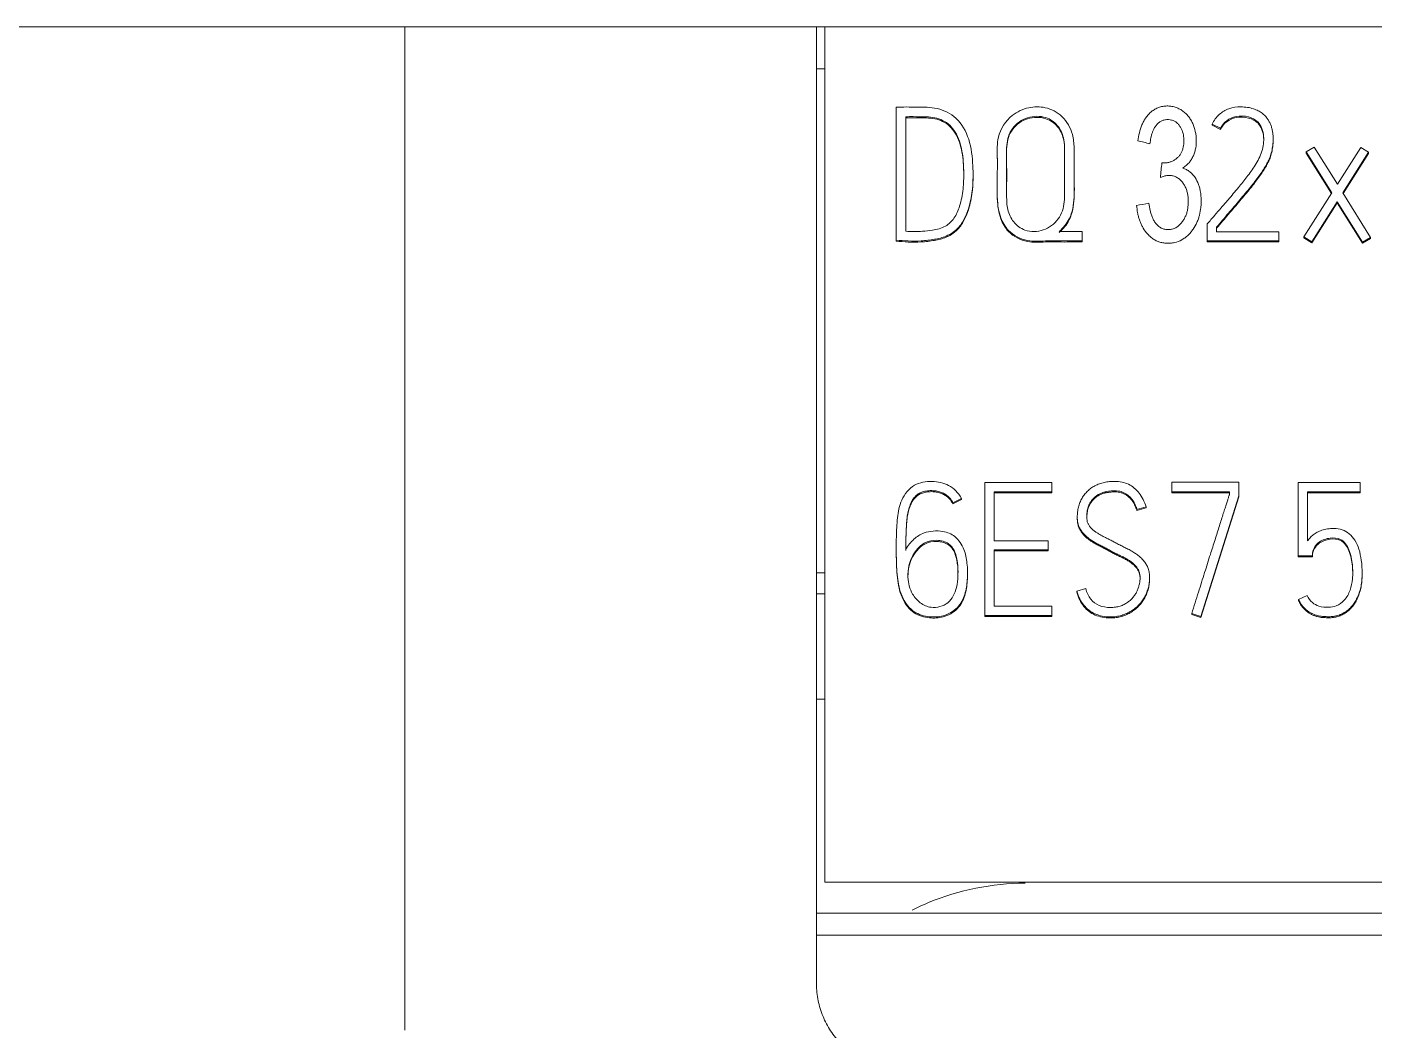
# Model space of a CAD drawing. Header units: millimetres. Extents: x 1359 to 3577, y 1336 to 3557.
# Drawn here: x 2866.47 to 2882.51, y 3318.14 to 3330.08 of the extents above; entities that cross this region are included whole.
import ezdxf

# ---------------------------------------------------------------- set-up
doc = ezdxf.new("R2010")
doc.units = ezdxf.units.MM
doc.set_wipeout_variables(frame=1)
doc.layers.add('000-PI-Oprema', color=30, linetype='Continuous', lineweight=5)

msp = doc.modelspace()

# ---------------------------------------------------------------- linework, layer by layer
for p, q in [((2956.571, 3326.022), (2756.571, 3326.022)), ((2956.571, 3320.858), (2756.571, 3320.858))]:
    msp.add_line(p, q)
at = {"layer": '000-PI-Oprema', "color": 0, "linetype": 'ByBlock', "lineweight": 0}
msp.add_line((2871.071, 3321.317), (2871.071, 3320.867), dxfattribs=at)
for points, knots in [([(2871.071, 3323.233), (2871.071, 3323.233), (2871.071, 3323.221), (2871.071, 3323.171), (2871.071, 3323.078), (2871.071, 3322.937), (2871.071, 3322.727), (2871.071, 3322.499), (2871.071, 3322.275), (2871.071, 3322.08), (2871.071, 3321.948), (2871.071, 3321.854), (2871.071, 3321.765), (2871.071, 3321.679), (2871.071, 3321.593), (2871.071, 3321.513), (2871.071, 3321.415), (2871.071, 3321.325), (2871.071, 3321.264), (2871.071, 3321.23), (2871.071, 3321.209), (2871.071, 3321.198), (2871.071, 3321.193), (2871.071, 3321.205), (2871.071, 3321.245), (2871.071, 3321.289), (2871.071, 3321.314)], [0, 0, 0, 0, 0.054923, 0.109157, 0.158857, 0.213508, 0.264907, 0.320314, 0.369873, 0.418461, 0.471704, 0.5026, 0.551052, 0.617218, 0.660884, 0.691286, 0.712023, 0.730248, 0.751802, 0.781189, 0.80362, 0.828627, 0.856379, 0.904145, 0.9524, 1, 1, 1, 1]), ([(2871.071, 3320.867), (2871.071, 3320.843), (2871.071, 3320.803), (2871.071, 3320.764), (2871.071, 3320.755), (2871.071, 3320.755), (2871.071, 3320.755)], [0, 0, 0, 0, 0.351048, 0.67786, 0.983317, 1, 1, 1, 1])]:
    msp.add_open_spline(points, degree=3, knots=knots, dxfattribs=at)

# ---------------------------------------------------------------- next in the draw order: wipeouts: each hides what was drawn before it
msp.add_wipeout([(2836.171, 3330.083), (2870.971, 3330.083), (2870.971, 3183.083), (2836.171, 3183.083)])

# ---------------------------------------------------------------- next in the draw order: linework, layer by layer
for p, q in [((2870.971, 3330.083), (2866.071, 3330.083)), ((2871.084, 3323.233), (2870.971, 3323.233)), ((2871.084, 3323.227), (2870.971, 3323.227)), ((2871.071, 3321.317), (2870.971, 3321.317)), ((2871.071, 3320.867), (2870.971, 3320.867)), ((2870.971, 3320.758), (2871.084, 3320.758)), ((2870.971, 3320.755), (2871.084, 3320.755))]:
    msp.add_line(p, q, dxfattribs=at)
msp.add_open_spline([(2870.971, 3330.083), (2870.971, 3328.998), (2870.971, 3325.393), (2870.971, 3321.411), (2870.971, 3318.513), (2870.971, 3318.139)], degree=3, knots=[0, 0, 0, 0, 0.272684, 0.906013, 1, 1, 1, 1], dxfattribs=at)

# ---------------------------------------------------------------- next in the draw order: wipeouts: each hides what was drawn before it
msp.add_wipeout([(2870.971, 3330.083), (2905.771, 3330.083), (2905.771, 3183.083), (2870.971, 3183.083)])

# ---------------------------------------------------------------- next in the draw order: linework, layer by layer
for p, q in [((2875.871, 3330.083), (2870.971, 3330.083)), ((2875.971, 3330.083), (2875.871, 3330.083)), ((2875.971, 3319.9), (2875.971, 3330.083)), ((2900.771, 3330.083), (2875.971, 3330.083)), ((2875.971, 3329.583), (2875.871, 3329.583)), ((2876.821, 3329.127), (2876.821, 3327.546)), ((2876.934, 3329.014), (2876.934, 3327.65)), ((2880.582, 3328.926), (2880.582, 3328.914)), ((2880.682, 3328.876), (2880.582, 3328.926)), ((2880.682, 3328.863), (2880.582, 3328.914)), ((2880.682, 3328.876), (2880.682, 3328.863)), ((2881.308, 3328.734), (2881.308, 3328.747)), ((2878.022, 3328.614), (2878.022, 3328.601)), ((2878.939, 3328.538), (2878.939, 3328.55)), ((2881.794, 3328.653), (2881.699, 3328.594)), ((2881.699, 3328.594), (2881.699, 3328.581)), ((2881.699, 3328.594), (2882.005, 3328.108)), ((2881.699, 3328.581), (2882.001, 3328.101)), ((2882.072, 3328.211), (2881.794, 3328.653)), ((2882.351, 3328.649), (2882.072, 3328.211)), ((2882.136, 3328.108), (2882.444, 3328.59)), ((2882.14, 3328.101), (2882.444, 3328.577)), ((2882.444, 3328.59), (2882.351, 3328.649)), ((2882.444, 3328.59), (2882.444, 3328.577)), ((2878.824, 3328.471), (2878.824, 3328.458)), ((2877.735, 3328.309), (2877.735, 3328.322)), ((2878.021, 3328.157), (2878.021, 3328.145)), ((2882.005, 3328.108), (2881.672, 3327.584)), ((2882.467, 3327.577), (2882.136, 3328.108)), ((2881.768, 3327.524), (2882.069, 3328.002)), ((2881.768, 3327.512), (2882.069, 3327.989)), ((2882.069, 3328.002), (2882.371, 3327.52)), ((2882.069, 3328.002), (2882.069, 3327.989)), ((2882.069, 3327.989), (2882.371, 3327.507)), ((2880.522, 3327.535), (2880.522, 3327.738)), ((2879.035, 3327.648), (2878.76, 3327.648)), ((2879.035, 3327.535), (2879.035, 3327.648)), ((2880.633, 3327.698), (2880.633, 3327.645)), ((2880.633, 3327.645), (2881.374, 3327.645)), ((2881.374, 3327.645), (2881.374, 3327.535)), ((2881.672, 3327.584), (2881.672, 3327.571)), ((2881.672, 3327.584), (2881.768, 3327.524)), ((2882.371, 3327.52), (2882.467, 3327.577)), ((2882.467, 3327.577), (2882.467, 3327.564)), ((2876.821, 3327.546), (2876.821, 3327.534)), ((2879.035, 3327.535), (2879.035, 3327.523)), ((2880.522, 3327.535), (2880.522, 3327.523)), ((2881.374, 3327.535), (2880.522, 3327.535)), ((2881.374, 3327.523), (2880.522, 3327.523)), ((2881.374, 3327.535), (2881.374, 3327.523)), ((2881.672, 3327.571), (2881.768, 3327.512)), ((2881.768, 3327.524), (2881.768, 3327.512)), ((2882.371, 3327.507), (2882.467, 3327.564)), ((2882.371, 3327.52), (2882.371, 3327.507)), ((2877.875, 3324.659), (2877.875, 3323.076)), ((2878.671, 3324.659), (2877.875, 3324.659)), ((2877.986, 3323.965), (2877.986, 3324.546)), ((2877.986, 3324.546), (2878.671, 3324.546)), ((2877.986, 3324.534), (2878.671, 3324.534)), ((2878.671, 3324.546), (2878.671, 3324.659)), ((2878.671, 3324.546), (2878.671, 3324.534)), ((2880.101, 3324.661), (2880.101, 3324.549)), ((2880.899, 3324.661), (2880.101, 3324.661)), ((2880.101, 3324.549), (2880.101, 3324.536)), ((2880.101, 3324.549), (2880.789, 3324.549)), ((2880.101, 3324.536), (2880.789, 3324.536)), ((2880.789, 3324.549), (2880.789, 3324.518)), ((2880.899, 3324.5), (2880.899, 3324.661)), ((2881.605, 3324.659), (2882.344, 3324.659)), ((2881.605, 3323.787), (2881.605, 3324.659)), ((2882.344, 3324.549), (2881.716, 3324.549)), ((2881.716, 3324.549), (2881.716, 3323.963)), ((2882.344, 3324.536), (2881.716, 3324.536)), ((2882.344, 3324.659), (2882.344, 3324.549)), ((2882.344, 3324.549), (2882.344, 3324.536)), ((2877.597, 3324.469), (2877.495, 3324.417)), ((2877.597, 3324.457), (2877.495, 3324.404)), ((2877.495, 3324.417), (2877.495, 3324.404)), ((2877.597, 3324.469), (2877.597, 3324.457)), ((2879.794, 3324.368), (2879.686, 3324.337)), ((2879.794, 3324.368), (2879.794, 3324.355)), ((2880.445, 3323.065), (2880.899, 3324.5)), ((2880.445, 3323.052), (2880.899, 3324.488)), ((2880.899, 3324.5), (2880.899, 3324.488)), ((2878.975, 3324.248), (2878.975, 3324.235)), ((2879.794, 3324.355), (2879.686, 3324.325)), ((2879.686, 3324.337), (2879.686, 3324.325)), ((2878.629, 3323.965), (2877.986, 3323.965)), ((2878.629, 3323.855), (2878.629, 3323.965)), ((2876.82, 3323.874), (2876.82, 3323.861)), ((2877.986, 3323.186), (2877.986, 3323.855)), ((2877.986, 3323.855), (2878.629, 3323.855)), ((2877.986, 3323.843), (2878.629, 3323.843)), ((2878.629, 3323.855), (2878.629, 3323.843)), ((2881.774, 3323.787), (2881.605, 3323.787)), ((2881.605, 3323.787), (2881.605, 3323.774)), ((2881.774, 3323.774), (2881.605, 3323.774)), ((2881.774, 3323.787), (2881.774, 3323.774)), ((2875.871, 3323.583), (2875.971, 3323.583)), ((2877.669, 3323.571), (2877.669, 3323.584)), ((2882.366, 3323.569), (2882.366, 3323.581)), ((2879.837, 3323.51), (2879.837, 3323.523)), ((2875.971, 3323.333), (2875.871, 3323.333)), ((2878.969, 3323.364), (2879.078, 3323.395)), ((2878.969, 3323.364), (2878.969, 3323.352)), ((2881.61, 3323.265), (2881.712, 3323.312)), ((2881.61, 3323.265), (2881.61, 3323.253)), ((2878.671, 3323.186), (2877.986, 3323.186)), ((2878.671, 3323.076), (2878.671, 3323.186)), ((2880.338, 3323.1), (2880.338, 3323.088)), ((2880.338, 3323.1), (2880.445, 3323.065)), ((2880.338, 3323.088), (2880.445, 3323.052)), ((2877.875, 3323.076), (2878.671, 3323.076)), ((2877.875, 3323.076), (2877.875, 3323.063)), ((2877.875, 3323.063), (2878.671, 3323.063)), ((2878.671, 3323.076), (2878.671, 3323.063)), ((2880.445, 3323.065), (2880.445, 3323.052)), ((2875.971, 3322.078), (2875.871, 3322.078)), ((2900.771, 3319.9), (2875.971, 3319.9)), ((2900.871, 3319.532), (2875.871, 3319.532)), ((2875.871, 3319.268), (2875.871, 3318.683)), ((2900.871, 3319.268), (2875.871, 3319.268))]:
    msp.add_line(p, q, dxfattribs=at)
for points, knots in [([(2870.971, 3330.083), (2870.971, 3328.998), (2870.971, 3325.393), (2870.971, 3321.411), (2870.971, 3318.513), (2870.971, 3318.139)], [0, 0, 0, 0, 0.272684, 0.906013, 1, 1, 1, 1]), ([(2875.871, 3330.083), (2875.871, 3328.998), (2875.871, 3325.395), (2875.871, 3321.789), (2875.871, 3319.268)], [0, 0, 0, 0, 0.301146, 1, 1, 1, 1]), ([(2876.821, 3327.546), (2876.868, 3327.54), (2876.966, 3327.532), (2877.118, 3327.533), (2877.27, 3327.55), (2877.431, 3327.588), (2877.566, 3327.682), (2877.644, 3327.818), (2877.7, 3327.972), (2877.736, 3328.177), (2877.737, 3328.445), (2877.705, 3328.74), (2877.562, 3329.008), (2877.312, 3329.128), (2877.064, 3329.128), (2876.902, 3329.131), (2876.821, 3329.127)], [0, 0, 0, 0, 0.048928, 0.10152, 0.156673, 0.206259, 0.270351, 0.31956, 0.366981, 0.439378, 0.534587, 0.645045, 0.746603, 0.832762, 0.916147, 1, 1, 1, 1]), ([(2878.76, 3327.648), (2878.811, 3327.692), (2878.908, 3327.809), (2878.948, 3328.067), (2878.933, 3328.348), (2878.944, 3328.598), (2878.924, 3328.833), (2878.814, 3329.028), (2878.607, 3329.137), (2878.388, 3329.133), (2878.162, 3329.031), (2878.015, 3328.797), (2878.025, 3328.549), (2878.024, 3328.307), (2878.015, 3328.064), (2878.045, 3327.825), (2878.16, 3327.628), (2878.368, 3327.521), (2878.576, 3327.537), (2878.793, 3327.534), (2878.939, 3327.535), (2879.035, 3327.535)], [0, 0, 0, 0, 0.043075, 0.102648, 0.168978, 0.235307, 0.271956, 0.327443, 0.378109, 0.421433, 0.470555, 0.539532, 0.59211, 0.636178, 0.703998, 0.756984, 0.796657, 0.853885, 0.901986, 0.93541, 1, 1, 1, 1]), ([(2878.384, 3329.002), (2878.349, 3328.991), (2878.249, 3328.943), (2878.155, 3328.818), (2878.129, 3328.635), (2878.136, 3328.453), (2878.134, 3328.253), (2878.133, 3328.072), (2878.138, 3327.907), (2878.206, 3327.752), (2878.364, 3327.637), (2878.54, 3327.644), (2878.706, 3327.73), (2878.82, 3327.888), (2878.825, 3328.11), (2878.825, 3328.329), (2878.823, 3328.545), (2878.829, 3328.748), (2878.75, 3328.92), (2878.622, 3329.007), (2878.493, 3329.024), (2878.42, 3329.012), (2878.384, 3329.002)], [0, 0, 0, 0, 0.03125, 0.09375, 0.125, 0.1875, 0.25, 0.296875, 0.34375, 0.390625, 0.4375, 0.5, 0.53125, 0.59375, 0.65625, 0.71875, 0.78125, 0.84375, 0.890625, 0.9375, 0.96875, 1, 1, 1, 1]), ([(2879.696, 3328.727), (2879.701, 3328.76), (2879.707, 3328.792), (2879.722, 3328.855), (2879.732, 3328.886), (2879.752, 3328.931), (2879.759, 3328.946), (2879.774, 3328.975), (2879.783, 3328.989), (2879.802, 3329.016), (2879.812, 3329.029), (2879.834, 3329.053), (2879.858, 3329.076), (2879.885, 3329.095), (2879.907, 3329.107), (2879.914, 3329.111), (2879.929, 3329.118), (2879.952, 3329.128), (2879.976, 3329.134), (2880, 3329.138), (2880.008, 3329.139), (2880.025, 3329.141), (2880.033, 3329.142), (2880.058, 3329.142), (2880.075, 3329.141), (2880.099, 3329.138), (2880.107, 3329.136), (2880.124, 3329.133), (2880.148, 3329.127), (2880.17, 3329.117), (2880.193, 3329.106), (2880.2, 3329.102), (2880.214, 3329.094), (2880.221, 3329.089), (2880.241, 3329.075), (2880.254, 3329.065), (2880.272, 3329.048), (2880.278, 3329.042), (2880.289, 3329.029), (2880.305, 3329.011), (2880.319, 3328.99), (2880.336, 3328.962), (2880.343, 3328.947), (2880.363, 3328.902), (2880.373, 3328.871), (2880.384, 3328.823), (2880.387, 3328.807), (2880.391, 3328.774), (2880.392, 3328.758), (2880.393, 3328.709), (2880.391, 3328.676), (2880.384, 3328.636), (2880.382, 3328.628), (2880.379, 3328.612), (2880.372, 3328.588), (2880.364, 3328.565), (2880.354, 3328.542), (2880.351, 3328.535), (2880.343, 3328.52), (2880.339, 3328.513), (2880.326, 3328.492), (2880.307, 3328.465), (2880.283, 3328.442), (2880.259, 3328.421), (2880.245, 3328.411), (2880.231, 3328.402)], [0, 0, 0, 0, 0.0625, 0.0625, 0.125, 0.125, 0.15625, 0.15625, 0.1875, 0.1875, 0.21875, 0.21875, 0.25, 0.28125, 0.28125, 0.296875, 0.296875, 0.3125, 0.34375, 0.34375, 0.359375, 0.359375, 0.375, 0.375, 0.40625, 0.40625, 0.421875, 0.421875, 0.4375, 0.46875, 0.46875, 0.484375, 0.484375, 0.5, 0.5, 0.53125, 0.53125, 0.546875, 0.546875, 0.5625, 0.59375, 0.59375, 0.625, 0.625, 0.6875, 0.6875, 0.71875, 0.71875, 0.75, 0.75, 0.8125, 0.8125, 0.828125, 0.828125, 0.84375, 0.875, 0.875, 0.890625, 0.890625, 0.90625, 0.90625, 0.9375, 0.96875, 0.96875, 1, 1, 1, 1]), ([(2880.522, 3327.738), (2880.552, 3327.772), (2880.607, 3327.835), (2880.69, 3327.93), (2880.785, 3328.041), (2880.889, 3328.163), (2880.997, 3328.299), (2881.098, 3328.438), (2881.183, 3328.598), (2881.207, 3328.78), (2881.155, 3328.951), (2881.009, 3329.022), (2880.873, 3329.028), (2880.748, 3328.975), (2880.7, 3328.913), (2880.682, 3328.876)], [0, 0, 0, 0, 0.068794, 0.128406, 0.193582, 0.291346, 0.373604, 0.45943, 0.554437, 0.645803, 0.738171, 0.803969, 0.878932, 0.940491, 1, 1, 1, 1]), ([(2880.582, 3328.926), (2880.601, 3328.969), (2880.658, 3329.045), (2880.779, 3329.119), (2880.888, 3329.133), (2880.963, 3329.13), (2881.002, 3329.126), (2881.038, 3329.119), (2881.071, 3329.109), (2881.101, 3329.098), (2881.129, 3329.086), (2881.153, 3329.072), (2881.175, 3329.057), (2881.194, 3329.04), (2881.211, 3329.023), (2881.226, 3329.007), (2881.244, 3328.985), (2881.262, 3328.954), (2881.28, 3328.916), (2881.293, 3328.875), (2881.301, 3328.833), (2881.306, 3328.791), (2881.308, 3328.75), (2881.307, 3328.71), (2881.303, 3328.673), (2881.298, 3328.636), (2881.29, 3328.601), (2881.281, 3328.567), (2881.268, 3328.528), (2881.248, 3328.482), (2881.218, 3328.427), (2881.181, 3328.368), (2881.138, 3328.306), (2881.089, 3328.24), (2881.034, 3328.171), (2880.974, 3328.099), (2880.911, 3328.023), (2880.844, 3327.945), (2880.775, 3327.864), (2880.704, 3327.782), (2880.657, 3327.726), (2880.633, 3327.698)], [0, 0, 0, 0, 0.061339, 0.118477, 0.180647, 0.199061, 0.216082, 0.231833, 0.246526, 0.260308, 0.273254, 0.285426, 0.29689, 0.307753, 0.31802, 0.327627, 0.336606, 0.355189, 0.37361, 0.392165, 0.410785, 0.42927, 0.447741, 0.464235, 0.480574, 0.496814, 0.51268, 0.527892, 0.542508, 0.566365, 0.593275, 0.623397, 0.656474, 0.692185, 0.730563, 0.771282, 0.814001, 0.858722, 0.904903, 0.951996, 1, 1, 1, 1]), ([(2876.934, 3327.65), (2877, 3327.645), (2877.106, 3327.645), (2877.265, 3327.664), (2877.406, 3327.694), (2877.519, 3327.807), (2877.585, 3327.963), (2877.622, 3328.15), (2877.626, 3328.37), (2877.613, 3328.602), (2877.546, 3328.829), (2877.384, 3328.99), (2877.192, 3329.016), (2877.045, 3329.014), (2876.963, 3329.015), (2876.934, 3329.014)], [0, 0, 0, 0, 0.085013, 0.135874, 0.205821, 0.265138, 0.333279, 0.422662, 0.50952, 0.618636, 0.722487, 0.80996, 0.894466, 0.962458, 1, 1, 1, 1]), ([(2877.624, 3328.304), (2877.624, 3328.316), (2877.623, 3328.413), (2877.613, 3328.589), (2877.546, 3328.816), (2877.384, 3328.977), (2877.192, 3329.004), (2877.045, 3329.001), (2876.963, 3329.002), (2876.934, 3329.002)], [0, 0, 0, 0, 0.030851, 0.246457, 0.451657, 0.624495, 0.791473, 0.92582, 1, 1, 1, 1]), ([(2878.384, 3328.989), (2878.349, 3328.978), (2878.249, 3328.93), (2878.155, 3328.805), (2878.129, 3328.622), (2878.136, 3328.441), (2878.135, 3328.26), (2878.134, 3328.152), (2878.134, 3328.117)], [0, 0, 0, 0, 0.111489, 0.334467, 0.445956, 0.668934, 0.891911, 1, 1, 1, 1]), ([(2878.825, 3328.592), (2878.825, 3328.646), (2878.821, 3328.754), (2878.75, 3328.907), (2878.622, 3328.994), (2878.493, 3329.012), (2878.42, 3329), (2878.384, 3328.989)], [0, 0, 0, 0, 0.226006, 0.458204, 0.690402, 0.845201, 1, 1, 1, 1]), ([(2879.982, 3328.465), (2879.988, 3328.464), (2879.994, 3328.463), (2880.003, 3328.463), (2880.007, 3328.463), (2880.013, 3328.463), (2880.022, 3328.463), (2880.031, 3328.464), (2880.043, 3328.466), (2880.049, 3328.467), (2880.068, 3328.471), (2880.079, 3328.474), (2880.102, 3328.483), (2880.113, 3328.488), (2880.135, 3328.501), (2880.145, 3328.507), (2880.16, 3328.519), (2880.164, 3328.522), (2880.174, 3328.531), (2880.178, 3328.535), (2880.191, 3328.548), (2880.198, 3328.558), (2880.211, 3328.578), (2880.217, 3328.589), (2880.226, 3328.611), (2880.23, 3328.623), (2880.236, 3328.646), (2880.239, 3328.658), (2880.242, 3328.683), (2880.243, 3328.695), (2880.244, 3328.719), (2880.245, 3328.731), (2880.244, 3328.755), (2880.243, 3328.767), (2880.24, 3328.791), (2880.238, 3328.803), (2880.229, 3328.839), (2880.22, 3328.861), (2880.202, 3328.893), (2880.195, 3328.903), (2880.18, 3328.923), (2880.172, 3328.932), (2880.153, 3328.948), (2880.143, 3328.955), (2880.122, 3328.967), (2880.11, 3328.971), (2880.086, 3328.978), (2880.074, 3328.979), (2880.049, 3328.98), (2880.037, 3328.98), (2880.013, 3328.976), (2880.001, 3328.973), (2879.978, 3328.964), (2879.967, 3328.958), (2879.952, 3328.948), (2879.947, 3328.944), (2879.938, 3328.936), (2879.933, 3328.932), (2879.92, 3328.919), (2879.913, 3328.909), (2879.892, 3328.879), (2879.881, 3328.857), (2879.868, 3328.823), (2879.864, 3328.811), (2879.857, 3328.788), (2879.854, 3328.776), (2879.847, 3328.74), (2879.843, 3328.716), (2879.84, 3328.692)], [0, 0, 0, 0, 0.015625, 0.015625, 0.023437, 0.023437, 0.03125, 0.046875, 0.046875, 0.0625, 0.0625, 0.09375, 0.09375, 0.125, 0.125, 0.15625, 0.15625, 0.171875, 0.171875, 0.1875, 0.1875, 0.21875, 0.21875, 0.25, 0.25, 0.28125, 0.28125, 0.3125, 0.3125, 0.34375, 0.34375, 0.375, 0.375, 0.40625, 0.40625, 0.4375, 0.4375, 0.5, 0.5, 0.53125, 0.53125, 0.5625, 0.5625, 0.59375, 0.59375, 0.625, 0.625, 0.65625, 0.65625, 0.6875, 0.6875, 0.71875, 0.71875, 0.75, 0.75, 0.765625, 0.765625, 0.78125, 0.78125, 0.8125, 0.8125, 0.875, 0.875, 0.90625, 0.90625, 0.9375, 0.9375, 1, 1, 1, 1]), ([(2881.195, 3328.729), (2881.195, 3328.742), (2881.192, 3328.817), (2881.155, 3328.938), (2881.009, 3329.01), (2880.873, 3329.015), (2880.748, 3328.962), (2880.7, 3328.901), (2880.682, 3328.863)], [0, 0, 0, 0, 0.051721, 0.299015, 0.475174, 0.675868, 0.840679, 1, 1, 1, 1]), ([(2881.308, 3328.736), (2881.308, 3328.736), (2881.308, 3328.723), (2881.307, 3328.698), (2881.303, 3328.66), (2881.298, 3328.623), (2881.29, 3328.588), (2881.281, 3328.554), (2881.268, 3328.515), (2881.248, 3328.469), (2881.218, 3328.414), (2881.181, 3328.356), (2881.138, 3328.293), (2881.089, 3328.227), (2881.034, 3328.158), (2880.974, 3328.086), (2880.911, 3328.01), (2880.844, 3327.932), (2880.775, 3327.852), (2880.704, 3327.769), (2880.657, 3327.714), (2880.633, 3327.685)], [0, 0, 0, 0, 0.000351, 0.030208, 0.059783, 0.089178, 0.117897, 0.145433, 0.17189, 0.215074, 0.263783, 0.318309, 0.378181, 0.442821, 0.512289, 0.585996, 0.663321, 0.744272, 0.827864, 0.913107, 1, 1, 1, 1]), ([(2878.022, 3328.601), (2878.022, 3328.575), (2878.024, 3328.518), (2878.024, 3328.461), (2878.024, 3328.429)], [0, 0, 0, 0, 0.44169, 1, 1, 1, 1]), ([(2878.76, 3327.635), (2878.811, 3327.68), (2878.908, 3327.796), (2878.948, 3328.054), (2878.935, 3328.305), (2878.939, 3328.47), (2878.939, 3328.538)], [0, 0, 0, 0, 0.200742, 0.478373, 0.787489, 1, 1, 1, 1]), ([(2878.825, 3328.228), (2878.825, 3328.257), (2878.825, 3328.334), (2878.824, 3328.411), (2878.824, 3328.458)], [0, 0, 0, 0, 0.379538, 1, 1, 1, 1]), ([(2880.231, 3328.402), (2880.246, 3328.397), (2880.268, 3328.388), (2880.288, 3328.377), (2880.301, 3328.368), (2880.308, 3328.364), (2880.326, 3328.349), (2880.338, 3328.339), (2880.354, 3328.322), (2880.359, 3328.316), (2880.368, 3328.304), (2880.373, 3328.297), (2880.395, 3328.265), (2880.408, 3328.237), (2880.424, 3328.193), (2880.429, 3328.178), (2880.436, 3328.148), (2880.439, 3328.133), (2880.447, 3328.088), (2880.449, 3328.057), (2880.45, 3328.011), (2880.45, 3327.995), (2880.449, 3327.964), (2880.448, 3327.949), (2880.443, 3327.903), (2880.438, 3327.873), (2880.426, 3327.828), (2880.422, 3327.813), (2880.412, 3327.784), (2880.406, 3327.769), (2880.387, 3327.727), (2880.372, 3327.7), (2880.345, 3327.662), (2880.336, 3327.65), (2880.316, 3327.626), (2880.295, 3327.603), (2880.271, 3327.583), (2880.253, 3327.569), (2880.246, 3327.564), (2880.233, 3327.556), (2880.226, 3327.552), (2880.192, 3327.533), (2880.163, 3327.522), (2880.125, 3327.514), (2880.117, 3327.512), (2880.102, 3327.51), (2880.094, 3327.509), (2880.071, 3327.507), (2880.055, 3327.507), (2880.032, 3327.508), (2880.024, 3327.508), (2880.008, 3327.51), (2880.001, 3327.511), (2879.978, 3327.515), (2879.948, 3327.523), (2879.919, 3327.535), (2879.898, 3327.546), (2879.891, 3327.55), (2879.878, 3327.558), (2879.859, 3327.572), (2879.841, 3327.587), (2879.819, 3327.608), (2879.808, 3327.62), (2879.798, 3327.632)], [0, 0, 0, 0, 0.03125, 0.046875, 0.046875, 0.0625, 0.0625, 0.09375, 0.09375, 0.109375, 0.109375, 0.125, 0.125, 0.1875, 0.1875, 0.21875, 0.21875, 0.25, 0.25, 0.3125, 0.3125, 0.34375, 0.34375, 0.375, 0.375, 0.4375, 0.4375, 0.46875, 0.46875, 0.5, 0.5, 0.5625, 0.5625, 0.59375, 0.59375, 0.625, 0.65625, 0.65625, 0.671875, 0.671875, 0.6875, 0.6875, 0.75, 0.75, 0.765625, 0.765625, 0.78125, 0.78125, 0.8125, 0.8125, 0.828125, 0.828125, 0.84375, 0.84375, 0.875, 0.90625, 0.90625, 0.921875, 0.921875, 0.9375, 0.96875, 0.96875, 1, 1, 1, 1]), ([(2876.821, 3327.534), (2876.868, 3327.528), (2876.966, 3327.519), (2877.118, 3327.52), (2877.27, 3327.538), (2877.431, 3327.575), (2877.566, 3327.67), (2877.644, 3327.806), (2877.7, 3327.959), (2877.73, 3328.128), (2877.735, 3328.253), (2877.735, 3328.309)], [0, 0, 0, 0, 0.098443, 0.204258, 0.315227, 0.414995, 0.543949, 0.642959, 0.738369, 0.884032, 1, 1, 1, 1]), ([(2879.826, 3327.984), (2879.83, 3327.955), (2879.836, 3327.926), (2879.846, 3327.883), (2879.85, 3327.869), (2879.859, 3327.84), (2879.864, 3327.827), (2879.876, 3327.799), (2879.882, 3327.786), (2879.893, 3327.767), (2879.897, 3327.761), (2879.906, 3327.749), (2879.911, 3327.743), (2879.925, 3327.726), (2879.936, 3327.716), (2879.953, 3327.702), (2879.96, 3327.698), (2879.972, 3327.69), (2879.979, 3327.687), (2879.993, 3327.681), (2880, 3327.678), (2880.014, 3327.674), (2880.029, 3327.671), (2880.043, 3327.67), (2880.058, 3327.669), (2880.066, 3327.67), (2880.088, 3327.672), (2880.103, 3327.674), (2880.124, 3327.682), (2880.131, 3327.684), (2880.144, 3327.691), (2880.151, 3327.694), (2880.17, 3327.706), (2880.182, 3327.715), (2880.203, 3327.736), (2880.213, 3327.747), (2880.231, 3327.77), (2880.239, 3327.783), (2880.254, 3327.808), (2880.267, 3327.834), (2880.277, 3327.862), (2880.283, 3327.883), (2880.285, 3327.891), (2880.288, 3327.905), (2880.289, 3327.912), (2880.295, 3327.948), (2880.297, 3327.977), (2880.297, 3328.021), (2880.296, 3328.036), (2880.294, 3328.065), (2880.29, 3328.094), (2880.283, 3328.123), (2880.276, 3328.144), (2880.273, 3328.151), (2880.268, 3328.164), (2880.265, 3328.171), (2880.255, 3328.191), (2880.248, 3328.204), (2880.236, 3328.222), (2880.231, 3328.228), (2880.222, 3328.24), (2880.217, 3328.245), (2880.202, 3328.262), (2880.191, 3328.271), (2880.173, 3328.284), (2880.167, 3328.288), (2880.154, 3328.295), (2880.147, 3328.299), (2880.126, 3328.307), (2880.112, 3328.31), (2880.09, 3328.314), (2880.082, 3328.314), (2880.068, 3328.315), (2880.06, 3328.315), (2880.045, 3328.313), (2880.038, 3328.312), (2880.023, 3328.309), (2880.016, 3328.308), (2879.994, 3328.302), (2879.98, 3328.298), (2879.966, 3328.292)], [0, 0, 0, 0, 0.0625, 0.0625, 0.09375, 0.09375, 0.125, 0.125, 0.15625, 0.15625, 0.171875, 0.171875, 0.1875, 0.1875, 0.21875, 0.21875, 0.234375, 0.234375, 0.25, 0.25, 0.265625, 0.265625, 0.28125, 0.296875, 0.296875, 0.3125, 0.3125, 0.34375, 0.34375, 0.359375, 0.359375, 0.375, 0.375, 0.40625, 0.40625, 0.4375, 0.4375, 0.46875, 0.46875, 0.5, 0.53125, 0.53125, 0.546875, 0.546875, 0.5625, 0.5625, 0.625, 0.625, 0.65625, 0.65625, 0.6875, 0.71875, 0.71875, 0.734375, 0.734375, 0.75, 0.75, 0.78125, 0.78125, 0.796875, 0.796875, 0.8125, 0.8125, 0.84375, 0.84375, 0.859375, 0.859375, 0.875, 0.875, 0.90625, 0.90625, 0.921875, 0.921875, 0.9375, 0.9375, 0.953125, 0.953125, 0.96875, 0.96875, 1, 1, 1, 1]), ([(2878.021, 3328.145), (2878.021, 3328.106), (2878.023, 3327.989), (2878.045, 3327.812), (2878.16, 3327.615), (2878.368, 3327.509), (2878.576, 3327.525), (2878.793, 3327.521), (2878.939, 3327.523), (2879.035, 3327.523)], [0, 0, 0, 0, 0.081096, 0.245586, 0.368745, 0.546401, 0.695727, 0.799486, 1, 1, 1, 1]), ([(2879.798, 3327.632), (2879.78, 3327.655), (2879.764, 3327.68), (2879.743, 3327.718), (2879.737, 3327.732), (2879.725, 3327.759), (2879.72, 3327.772), (2879.71, 3327.8), (2879.706, 3327.814), (2879.699, 3327.842), (2879.696, 3327.857), (2879.688, 3327.9), (2879.684, 3327.928), (2879.682, 3327.958)], [0, 0, 0, 0, 0.25, 0.25, 0.375, 0.375, 0.5, 0.5, 0.625, 0.625, 0.75, 0.75, 1, 1, 1, 1]), ([(2876.934, 3323.86), (2876.96, 3323.908), (2877.02, 3323.985), (2877.139, 3324.062), (2877.262, 3324.083), (2877.39, 3324.083), (2877.538, 3324.02), (2877.634, 3323.87), (2877.669, 3323.688), (2877.671, 3323.507), (2877.645, 3323.324), (2877.558, 3323.153), (2877.391, 3323.061), (2877.206, 3323.051), (2877.018, 3323.105), (2876.881, 3323.282), (2876.83, 3323.511), (2876.82, 3323.758), (2876.82, 3324.003), (2876.83, 3324.234), (2876.869, 3324.459), (2877.018, 3324.647), (2877.243, 3324.686), (2877.46, 3324.639), (2877.556, 3324.539), (2877.597, 3324.469)], [0, 0, 0, 0, 0.03564, 0.067865, 0.092923, 0.119268, 0.154068, 0.197126, 0.234707, 0.279879, 0.320329, 0.360962, 0.405677, 0.442102, 0.485709, 0.532505, 0.586175, 0.644312, 0.701767, 0.753421, 0.803151, 0.856352, 0.904259, 0.950465, 1, 1, 1, 1]), ([(2877.495, 3324.417), (2877.488, 3324.432), (2877.47, 3324.46), (2877.435, 3324.497), (2877.394, 3324.526), (2877.347, 3324.547), (2877.296, 3324.559), (2877.238, 3324.563), (2877.178, 3324.559), (2877.119, 3324.544), (2877.071, 3324.517), (2877.033, 3324.479), (2877.002, 3324.432), (2876.978, 3324.375), (2876.961, 3324.31), (2876.948, 3324.237), (2876.941, 3324.154), (2876.937, 3324.063), (2876.934, 3323.964), (2876.934, 3323.896), (2876.934, 3323.86)], [0, 0, 0, 0, 0.043481, 0.085549, 0.127923, 0.170971, 0.214845, 0.260884, 0.317917, 0.367656, 0.41257, 0.456833, 0.503792, 0.555243, 0.612421, 0.675966, 0.746378, 0.823872, 0.908402, 1, 1, 1, 1]), ([(2877.495, 3324.404), (2877.488, 3324.419), (2877.47, 3324.448), (2877.435, 3324.485), (2877.394, 3324.513), (2877.347, 3324.534), (2877.296, 3324.547), (2877.238, 3324.551), (2877.178, 3324.546), (2877.119, 3324.531), (2877.071, 3324.504), (2877.033, 3324.466), (2877.002, 3324.419), (2876.978, 3324.363), (2876.961, 3324.298), (2876.948, 3324.224), (2876.941, 3324.141), (2876.937, 3324.051), (2876.934, 3323.952), (2876.934, 3323.883), (2876.934, 3323.847)], [0, 0, 0, 0, 0.043481, 0.085549, 0.127923, 0.170971, 0.214845, 0.260884, 0.317917, 0.367656, 0.41257, 0.456833, 0.503792, 0.555243, 0.612421, 0.675966, 0.746378, 0.823872, 0.908402, 1, 1, 1, 1]), ([(2879.686, 3324.337), (2879.684, 3324.345), (2879.679, 3324.36), (2879.669, 3324.383), (2879.658, 3324.407), (2879.644, 3324.432), (2879.627, 3324.457), (2879.608, 3324.48), (2879.586, 3324.502), (2879.56, 3324.521), (2879.531, 3324.538), (2879.499, 3324.551), (2879.462, 3324.558), (2879.428, 3324.56), (2879.395, 3324.559), (2879.363, 3324.556), (2879.327, 3324.551), (2879.29, 3324.543), (2879.253, 3324.529), (2879.216, 3324.51), (2879.182, 3324.484), (2879.152, 3324.452), (2879.124, 3324.413), (2879.103, 3324.365), (2879.091, 3324.308), (2879.087, 3324.255), (2879.09, 3324.209), (2879.099, 3324.176), (2879.115, 3324.146), (2879.135, 3324.12), (2879.159, 3324.096), (2879.188, 3324.073), (2879.22, 3324.053), (2879.255, 3324.032), (2879.293, 3324.012), (2879.334, 3323.992), (2879.376, 3323.97), (2879.421, 3323.947), (2879.468, 3323.922), (2879.517, 3323.896), (2879.567, 3323.872), (2879.615, 3323.847), (2879.659, 3323.82), (2879.701, 3323.79), (2879.739, 3323.757), (2879.772, 3323.72), (2879.8, 3323.68), (2879.822, 3323.633), (2879.834, 3323.58), (2879.838, 3323.523), (2879.834, 3323.466), (2879.823, 3323.409), (2879.805, 3323.353), (2879.781, 3323.299), (2879.75, 3323.249), (2879.713, 3323.204), (2879.67, 3323.163), (2879.62, 3323.128), (2879.565, 3323.098), (2879.504, 3323.075), (2879.437, 3323.061), (2879.36, 3323.057), (2879.275, 3323.064), (2879.188, 3323.09), (2879.113, 3323.134), (2879.05, 3323.196), (2879.001, 3323.274), (2878.978, 3323.333), (2878.969, 3323.364)], [0, 0, 0, 0, 0.006902, 0.014527, 0.0229, 0.03171, 0.040697, 0.049939, 0.059406, 0.069126, 0.079243, 0.089792, 0.100957, 0.11302, 0.121351, 0.131067, 0.142193, 0.154038, 0.166072, 0.178522, 0.191399, 0.204849, 0.219214, 0.234859, 0.25249, 0.272668, 0.283841, 0.294211, 0.304173, 0.314215, 0.324636, 0.335605, 0.347264, 0.35967, 0.372854, 0.386723, 0.401163, 0.416176, 0.433071, 0.449927, 0.466747, 0.483271, 0.499286, 0.514866, 0.530063, 0.545048, 0.560066, 0.575472, 0.591898, 0.609868, 0.627376, 0.645005, 0.66302, 0.681094, 0.698922, 0.71679, 0.734853, 0.753306, 0.772468, 0.792214, 0.812556, 0.833938, 0.86301, 0.889874, 0.915888, 0.942166, 0.969784, 1, 1, 1, 1]), ([(2879.078, 3323.395), (2879.086, 3323.35), (2879.126, 3323.268), (2879.234, 3323.183), (2879.344, 3323.168), (2879.428, 3323.173), (2879.484, 3323.185), (2879.533, 3323.205), (2879.576, 3323.232), (2879.613, 3323.262), (2879.644, 3323.295), (2879.67, 3323.332), (2879.69, 3323.37), (2879.705, 3323.41), (2879.715, 3323.449), (2879.722, 3323.487), (2879.724, 3323.526), (2879.721, 3323.565), (2879.712, 3323.603), (2879.694, 3323.637), (2879.671, 3323.666), (2879.645, 3323.693), (2879.613, 3323.718), (2879.578, 3323.74), (2879.54, 3323.762), (2879.499, 3323.782), (2879.455, 3323.802), (2879.411, 3323.825), (2879.365, 3323.849), (2879.319, 3323.875), (2879.272, 3323.9), (2879.225, 3323.923), (2879.18, 3323.947), (2879.138, 3323.974), (2879.1, 3324.002), (2879.065, 3324.033), (2879.035, 3324.067), (2879.009, 3324.104), (2878.989, 3324.146), (2878.978, 3324.193), (2878.974, 3324.248), (2878.978, 3324.307), (2878.988, 3324.366), (2879.006, 3324.421), (2879.031, 3324.471), (2879.061, 3324.517), (2879.097, 3324.557), (2879.138, 3324.592), (2879.186, 3324.621), (2879.239, 3324.644), (2879.297, 3324.66), (2879.359, 3324.67), (2879.43, 3324.674), (2879.508, 3324.667), (2879.587, 3324.64), (2879.656, 3324.595), (2879.715, 3324.533), (2879.763, 3324.457), (2879.785, 3324.399), (2879.794, 3324.368)], [0, 0, 0, 0, 0.042395, 0.079774, 0.121236, 0.140075, 0.157254, 0.173247, 0.188397, 0.202796, 0.216711, 0.230265, 0.243508, 0.256652, 0.269293, 0.280934, 0.291684, 0.304893, 0.316879, 0.328106, 0.339273, 0.350814, 0.362909, 0.375637, 0.388999, 0.403044, 0.417696, 0.432849, 0.448511, 0.464937, 0.481153, 0.497163, 0.51278, 0.527863, 0.542482, 0.556645, 0.570443, 0.584077, 0.597961, 0.612786, 0.629037, 0.64828, 0.666584, 0.684253, 0.701354, 0.717933, 0.734308, 0.750738, 0.767515, 0.784992, 0.803232, 0.822275, 0.842375, 0.868294, 0.892965, 0.917787, 0.943448, 0.970498, 1, 1, 1, 1]), ([(2879.686, 3324.325), (2879.684, 3324.332), (2879.679, 3324.347), (2879.669, 3324.37), (2879.658, 3324.395), (2879.644, 3324.42), (2879.627, 3324.444), (2879.608, 3324.467), (2879.586, 3324.489), (2879.56, 3324.508), (2879.531, 3324.525), (2879.499, 3324.538), (2879.462, 3324.545), (2879.428, 3324.548), (2879.395, 3324.546), (2879.363, 3324.543), (2879.327, 3324.539), (2879.29, 3324.531), (2879.253, 3324.516), (2879.216, 3324.497), (2879.182, 3324.472), (2879.152, 3324.439), (2879.124, 3324.4), (2879.103, 3324.353), (2879.092, 3324.298), (2879.089, 3324.259), (2879.089, 3324.24)], [0, 0, 0, 0, 0.025535, 0.053746, 0.084726, 0.117324, 0.150572, 0.184768, 0.219795, 0.255756, 0.293187, 0.332218, 0.373527, 0.418158, 0.448979, 0.484928, 0.526094, 0.569916, 0.614442, 0.660505, 0.708148, 0.757909, 0.811058, 0.868941, 0.934177, 1, 1, 1, 1]), ([(2880.789, 3324.518), (2880.787, 3324.515), (2880.783, 3324.504), (2880.776, 3324.482), (2880.765, 3324.448), (2880.751, 3324.403), (2880.733, 3324.349), (2880.713, 3324.287), (2880.691, 3324.217), (2880.667, 3324.141), (2880.642, 3324.06), (2880.615, 3323.976), (2880.588, 3323.889), (2880.546, 3323.76), (2880.49, 3323.58), (2880.416, 3323.346), (2880.365, 3323.184), (2880.338, 3323.1)], [0, 0, 0, 0, 0.006664, 0.022274, 0.046836, 0.07897, 0.117297, 0.161819, 0.211415, 0.264968, 0.322476, 0.382404, 0.443215, 0.50491, 0.65714, 0.82217, 1, 1, 1, 1]), ([(2879.723, 3323.512), (2879.723, 3323.526), (2879.721, 3323.553), (2879.712, 3323.591), (2879.694, 3323.624), (2879.671, 3323.653), (2879.645, 3323.68), (2879.613, 3323.705), (2879.578, 3323.728), (2879.54, 3323.749), (2879.499, 3323.769), (2879.455, 3323.79), (2879.411, 3323.812), (2879.365, 3323.836), (2879.319, 3323.862), (2879.272, 3323.887), (2879.225, 3323.91), (2879.18, 3323.934), (2879.138, 3323.961), (2879.1, 3323.989), (2879.065, 3324.02), (2879.035, 3324.054), (2879.009, 3324.091), (2878.989, 3324.133), (2878.978, 3324.181), (2878.975, 3324.218), (2878.975, 3324.238), (2878.976, 3324.241)], [0, 0, 0, 0, 0.037363, 0.072654, 0.105707, 0.138586, 0.172568, 0.20818, 0.245654, 0.284995, 0.326348, 0.369486, 0.414101, 0.460216, 0.508578, 0.556324, 0.603462, 0.649443, 0.693851, 0.736893, 0.778592, 0.819218, 0.85936, 0.900239, 0.943889, 0.991738, 1, 1, 1, 1]), ([(2881.716, 3323.963), (2881.721, 3323.97), (2881.73, 3323.982), (2881.747, 3324.001), (2881.765, 3324.019), (2881.785, 3324.036), (2881.807, 3324.051), (2881.832, 3324.066), (2881.858, 3324.079), (2881.888, 3324.09), (2881.92, 3324.099), (2881.954, 3324.106), (2881.992, 3324.11), (2882.051, 3324.112), (2882.13, 3324.102), (2882.218, 3324.051), (2882.286, 3323.969), (2882.334, 3323.86), (2882.361, 3323.725), (2882.368, 3323.601), (2882.364, 3323.498), (2882.355, 3323.427), (2882.338, 3323.361), (2882.315, 3323.301), (2882.288, 3323.246), (2882.256, 3323.198), (2882.219, 3323.156), (2882.176, 3323.122), (2882.129, 3323.095), (2882.079, 3323.075), (2882.025, 3323.063), (2881.981, 3323.06), (2881.948, 3323.061), (2881.923, 3323.062), (2881.895, 3323.064), (2881.863, 3323.067), (2881.83, 3323.075), (2881.796, 3323.086), (2881.762, 3323.101), (2881.728, 3323.121), (2881.694, 3323.146), (2881.661, 3323.178), (2881.633, 3323.219), (2881.617, 3323.249), (2881.61, 3323.265)], [0, 0, 0, 0, 0.010575, 0.021534, 0.032937, 0.044729, 0.056875, 0.069452, 0.0826, 0.096505, 0.111279, 0.126985, 0.143702, 0.161538, 0.205913, 0.248141, 0.293825, 0.346182, 0.40699, 0.478261, 0.512629, 0.544859, 0.575282, 0.604004, 0.631084, 0.6569, 0.681684, 0.705765, 0.729734, 0.753772, 0.778045, 0.803118, 0.812005, 0.822876, 0.835737, 0.849942, 0.864952, 0.880894, 0.897668, 0.915306, 0.934053, 0.954105, 0.975931, 1, 1, 1, 1]), ([(2877.304, 3323.97), (2877.256, 3323.972), (2877.163, 3323.954), (2877.037, 3323.842), (2876.967, 3323.692), (2876.952, 3323.506), (2876.992, 3323.345), (2877.1, 3323.217), (2877.255, 3323.151), (2877.456, 3323.203), (2877.541, 3323.386), (2877.559, 3323.568), (2877.553, 3323.751), (2877.483, 3323.936), (2877.353, 3323.968), (2877.304, 3323.97)], [0, 0, 0, 0, 0.0625, 0.125, 0.21875, 0.28125, 0.375, 0.4375, 0.5, 0.59375, 0.6875, 0.75, 0.84375, 0.9375, 1, 1, 1, 1]), ([(2877.304, 3323.957), (2877.256, 3323.959), (2877.163, 3323.942), (2877.037, 3323.829), (2876.971, 3323.688), (2876.96, 3323.582), (2876.959, 3323.545)], [0, 0, 0, 0, 0.232842, 0.465685, 0.814948, 1, 1, 1, 1]), ([(2877.555, 3323.584), (2877.555, 3323.635), (2877.546, 3323.756), (2877.483, 3323.924), (2877.353, 3323.955), (2877.304, 3323.957)], [0, 0, 0, 0, 0.310868, 0.724347, 1, 1, 1, 1]), ([(2881.712, 3323.312), (2881.727, 3323.278), (2881.765, 3323.227), (2881.859, 3323.177), (2881.96, 3323.169), (2882.069, 3323.184), (2882.167, 3323.257), (2882.229, 3323.375), (2882.259, 3323.52), (2882.253, 3323.684), (2882.226, 3323.85), (2882.13, 3323.997), (2881.979, 3324.003), (2881.866, 3323.967), (2881.79, 3323.883), (2881.775, 3323.824), (2881.774, 3323.787)], [0, 0, 0, 0, 0.059022, 0.110017, 0.175174, 0.228533, 0.294979, 0.374406, 0.452147, 0.547151, 0.653629, 0.744768, 0.81483, 0.893356, 0.941956, 1, 1, 1, 1]), ([(2882.255, 3323.565), (2882.255, 3323.598), (2882.25, 3323.693), (2882.226, 3323.838), (2882.13, 3323.985), (2881.979, 3323.991), (2881.866, 3323.954), (2881.79, 3323.87), (2881.775, 3323.811), (2881.774, 3323.774)], [0, 0, 0, 0, 0.110862, 0.319923, 0.498869, 0.636431, 0.790612, 0.886035, 1, 1, 1, 1]), ([(2877.669, 3323.573), (2877.669, 3323.545), (2877.666, 3323.457), (2877.645, 3323.311), (2877.558, 3323.14), (2877.391, 3323.048), (2877.206, 3323.039), (2877.018, 3323.092), (2876.881, 3323.269), (2876.83, 3323.498), (2876.822, 3323.7), (2876.82, 3323.823), (2876.82, 3323.861)], [0, 0, 0, 0, 0.047379, 0.146039, 0.245143, 0.354204, 0.443047, 0.549405, 0.663541, 0.794443, 0.936242, 1, 1, 1, 1]), ([(2882.366, 3323.568), (2882.366, 3323.566), (2882.366, 3323.538), (2882.364, 3323.486), (2882.355, 3323.414), (2882.338, 3323.348), (2882.315, 3323.288), (2882.288, 3323.234), (2882.256, 3323.185), (2882.219, 3323.144), (2882.176, 3323.109), (2882.129, 3323.082), (2882.079, 3323.062), (2882.025, 3323.05), (2881.981, 3323.048), (2881.948, 3323.048), (2881.923, 3323.05), (2881.895, 3323.051), (2881.863, 3323.055), (2881.83, 3323.062), (2881.796, 3323.073), (2881.762, 3323.088), (2881.728, 3323.108), (2881.694, 3323.134), (2881.661, 3323.166), (2881.633, 3323.206), (2881.617, 3323.237), (2881.61, 3323.253)], [0, 0, 0, 0, 0.006507, 0.07195, 0.133322, 0.191255, 0.245946, 0.297513, 0.346671, 0.393864, 0.439719, 0.485361, 0.531134, 0.577354, 0.625098, 0.642021, 0.662722, 0.687212, 0.714261, 0.742843, 0.773199, 0.80514, 0.838725, 0.874425, 0.912607, 0.954167, 1, 1, 1, 1]), ([(2879.837, 3323.512), (2879.837, 3323.511), (2879.837, 3323.492), (2879.834, 3323.453), (2879.823, 3323.396), (2879.805, 3323.34), (2879.781, 3323.287), (2879.75, 3323.237), (2879.713, 3323.191), (2879.67, 3323.15), (2879.62, 3323.115), (2879.565, 3323.085), (2879.504, 3323.062), (2879.437, 3323.049), (2879.36, 3323.044), (2879.275, 3323.051), (2879.188, 3323.077), (2879.113, 3323.121), (2879.05, 3323.183), (2879.001, 3323.261), (2878.978, 3323.32), (2878.969, 3323.352)], [0, 0, 0, 0, 0.001261, 0.046083, 0.091213, 0.137331, 0.183601, 0.229241, 0.274983, 0.321224, 0.368462, 0.417518, 0.468068, 0.520144, 0.574882, 0.649305, 0.718077, 0.784672, 0.851944, 0.922648, 1, 1, 1, 1]), ([(2878.354, 3319.887), (2877.961, 3319.887), (2877.497, 3319.792), (2877.074, 3319.599), (2877.01, 3319.568)], [0, 0, 0, 0, 0.846072, 1, 1, 1, 1]), ([(2875.871, 3318.683), (2875.871, 3318.617), (2875.878, 3318.552), (2875.897, 3318.457), (2875.905, 3318.426), (2875.924, 3318.363), (2875.936, 3318.332), (2875.973, 3318.241), (2876.003, 3318.184), (2876.057, 3318.102), (2876.076, 3318.076), (2876.118, 3318.025), (2876.14, 3318), (2876.209, 3317.931), (2876.259, 3317.89), (2876.341, 3317.835), (2876.369, 3317.818), (2876.427, 3317.787), (2876.486, 3317.759), (2876.548, 3317.737), (2876.595, 3317.723), (2876.61, 3317.718), (2876.642, 3317.71), (2876.658, 3317.706), (2876.739, 3317.69), (2876.805, 3317.683), (2876.871, 3317.683)], [0, 0, 0, 0, 0.125, 0.125, 0.1875, 0.1875, 0.25, 0.25, 0.375, 0.375, 0.4375, 0.4375, 0.5, 0.5, 0.625, 0.625, 0.6875, 0.6875, 0.75, 0.8125, 0.8125, 0.84375, 0.84375, 0.875, 0.875, 1, 1, 1, 1])]:
    msp.add_open_spline(points, degree=3, knots=knots, dxfattribs=at)
for points in [[(2879.84, 3328.692), (2879.792, 3328.704), (2879.744, 3328.715), (2879.696, 3328.727)], [(2879.966, 3328.292), (2879.971, 3328.35), (2879.977, 3328.408), (2879.982, 3328.465)], [(2879.682, 3327.958), (2879.73, 3327.966), (2879.778, 3327.975), (2879.826, 3327.984)]]:
    msp.add_open_spline(points, degree=3, dxfattribs=at)

doc.saveas('drawing.dxf')
